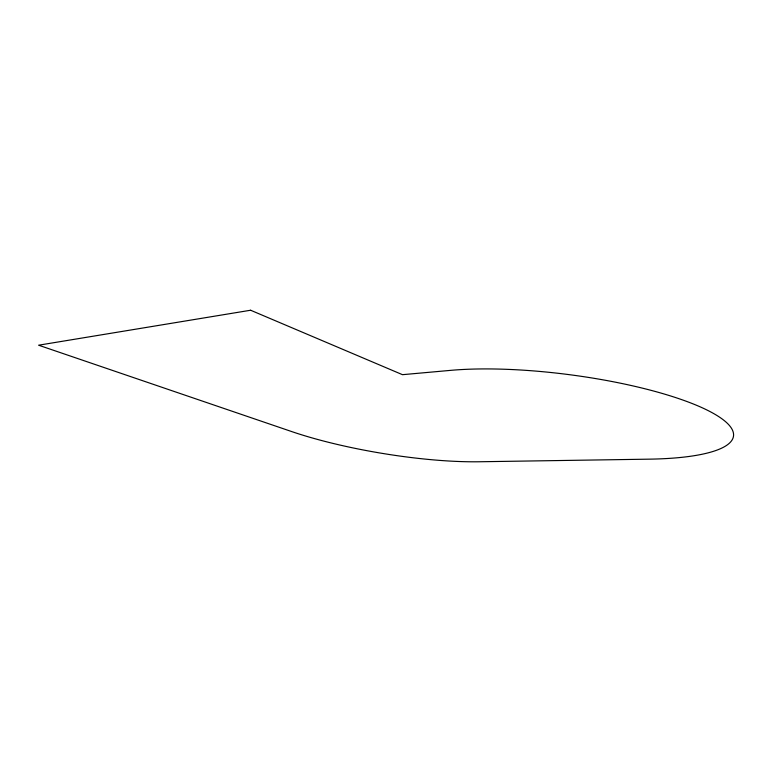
<?xml version="1.0" encoding="UTF-8"?>
<svg xmlns="http://www.w3.org/2000/svg" width="772" height="772" viewBox="0 0 772 772"><rect width="100%" height="100%" fill="white"/><g stroke="black" fill="none" stroke-linecap="round" stroke-linejoin="round"><path stroke-width="1.16" d="M250.62 310.238L38.6 345.2L291.662 431.558A147.365 30.32 9.4 0 0 479.344 461.762L649.204 459.157A171.037 39.787 7.4 0 0 701.063 407.249A171.037 39.787 7.4 0 0 450.568 370.367L402.482 374.681L250.62 310.238"/></g></svg>
